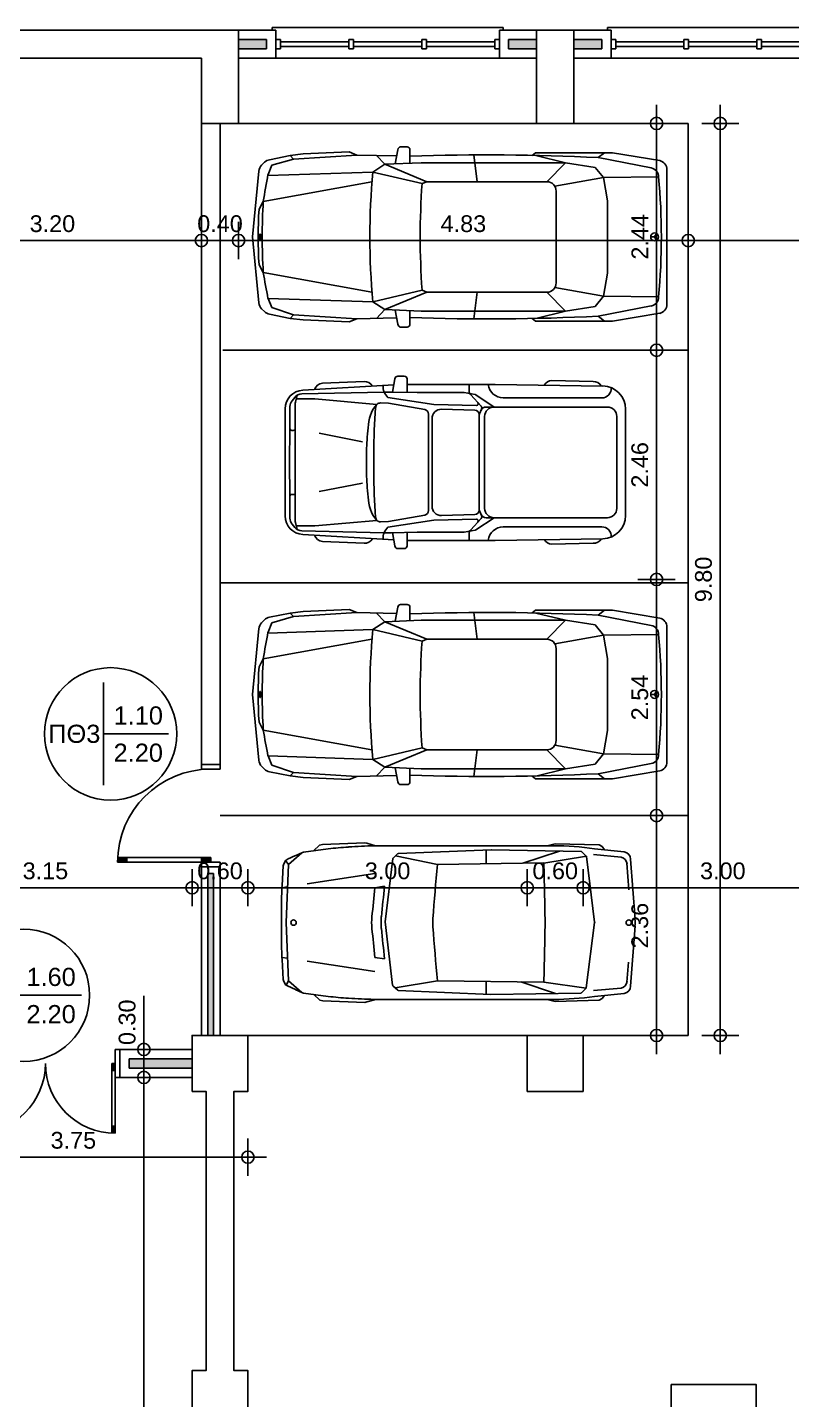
# Model space of a CAD drawing. Header units: metres. Extents: x -11 to 85, y -301 to 135.
# Drawn here: x 23.81 to 32.01, y -270.91 to -256.17 of the extents above; entities that cross this region are included whole.
import ezdxf
from ezdxf.enums import TextEntityAlignment as Align

# ---------------------------------------------------------------- set-up
doc = ezdxf.new("R2010")
doc.units = ezdxf.units.M
doc.header["$LTSCALE"] = 0.036
doc.header["$PDMODE"] = 2
for name, color, linetype in [('arxitek ypogeio', 252, 'Continuous'), ('DIMBLK', 252, 'Continuous'), ('electext', 20, 'Continuous'), ('Parathira', 252, 'Continuous')]:
    doc.layers.add(name, color=color, linetype=linetype)
doc.styles.add('COMU-N', font='arial.ttf')
doc.styles.get("Standard").update_dxf_attribs({"font": 'arial.ttf'})
doc.dimstyles.new('CADWDOT', dxfattribs={"dimscale": 0.1, "dimtxt": 1.8, "dimasz": 0.08, "dimexe": 2, "dimexo": 0, "dimgap": 0.09, "dimtad": 0, "dimrnd": 0.001, "dimzin": 0, "dimdsep": 46, "dimtxsty": 'Standard', "dimblk1": 'ARTDIM', "dimblk2": 'ARTDIM', "dimsah": 1, "dimcen": 0.09, "dimdle": 0.05, "dimse1": 1, "dimse2": 1, "dimadec": 0, "dimazin": 0, "dimtfac": 1, "dimtmove": 0, "dimatfit": 3, "dimldrblk": 'ARTDIM', "dimfxl": 2, "dimtvp": 0.9999, "dimtolj": 1, "dimtzin": 0, "dimarcsym": 0})

# ---------------------------------------------------------------- blocks, each defined once
blk = doc.blocks.new('ARTDIM')
at = {"layer": 'DIMBLK'}
for p, q in [((0, -24.9975), (0, 24.9975)), ((-24.9975, 0), (24.9975, 0))]:
    blk.add_line(p, q, dxfattribs=at)
blk.add_circle((0, 0), 8.25, dxfattribs=at)
blk = doc.blocks.new('*D1555')
at = {"layer": 'arxitek ypogeio', "color": 0, "lineweight": -2}
blk.add_line((22.482, -258.455), (25.666, -258.455), dxfattribs=at)
at = {"layer": 'Defpoints', "color": 0, "transparency": 16777216}
for p in [(22.474, -257.726), (25.674, -257.726), (25.674, -258.455)]:
    blk.add_point(p, dxfattribs=at)
at = {"layer": 'arxitek ypogeio', "color": 0, "lineweight": -2, "xscale": 0.008, "yscale": 0.008, "zscale": 0.008, "rotation": 180}
blk.add_blockref('ARTDIM', (22.474, -258.455), dxfattribs=at)
at = {"layer": 'arxitek ypogeio', "color": 0, "lineweight": -2, "xscale": 0.008, "yscale": 0.008, "zscale": 0.008}
blk.add_blockref('ARTDIM', (25.674, -258.455), dxfattribs=at)
at = {"layer": 'arxitek ypogeio', "color": 0, "insert": (24.074, -258.275), "char_height": 0.18, "attachment_point": 5}
blk.add_mtext('\\A1;3.20', dxfattribs=at)
blk = doc.blocks.new('*D1556')
at = {"layer": 'arxitek ypogeio', "color": 0, "lineweight": -2}
blk.add_line((25.682, -258.455), (26.066, -258.455), dxfattribs=at)
at = {"layer": 'Defpoints', "color": 0, "transparency": 16777216}
for p in [(25.674, -258.076), (26.074, -258.076), (26.074, -258.455)]:
    blk.add_point(p, dxfattribs=at)
at = {"layer": 'arxitek ypogeio', "color": 0, "lineweight": -2, "xscale": 0.008, "yscale": 0.008, "zscale": 0.008, "rotation": 180}
blk.add_blockref('ARTDIM', (25.674, -258.455), dxfattribs=at)
at = {"layer": 'arxitek ypogeio', "color": 0, "lineweight": -2, "xscale": 0.008, "yscale": 0.008, "zscale": 0.008}
blk.add_blockref('ARTDIM', (26.074, -258.455), dxfattribs=at)
at = {"layer": 'arxitek ypogeio', "color": 0, "insert": (25.874, -258.275), "char_height": 0.18, "attachment_point": 5}
blk.add_mtext('\\A1;0.40', dxfattribs=at)
blk = doc.blocks.new('*D1557')
at = {"layer": 'arxitek ypogeio', "color": 0, "lineweight": -2}
blk.add_line((26.082, -258.455), (30.895, -258.455), dxfattribs=at)
at = {"layer": 'Defpoints', "color": 0, "transparency": 16777216}
for p in [(26.074, -257.196), (30.903, -257.196), (30.903, -258.455)]:
    blk.add_point(p, dxfattribs=at)
at = {"layer": 'arxitek ypogeio', "color": 0, "lineweight": -2, "xscale": 0.008, "yscale": 0.008, "zscale": 0.008, "rotation": 180}
blk.add_blockref('ARTDIM', (26.074, -258.455), dxfattribs=at)
at = {"layer": 'arxitek ypogeio', "color": 0, "lineweight": -2, "xscale": 0.008, "yscale": 0.008, "zscale": 0.008}
blk.add_blockref('ARTDIM', (30.903, -258.455), dxfattribs=at)
at = {"layer": 'arxitek ypogeio', "color": 0, "insert": (28.488, -258.275), "char_height": 0.18, "attachment_point": 5}
blk.add_mtext('\\A1;4.83', dxfattribs=at)
blk = doc.blocks.new('*D1558')
at = {"layer": 'arxitek ypogeio', "color": 0, "lineweight": -2}
blk.add_line((30.911, -258.455), (42.366, -258.455), dxfattribs=at)
at = {"layer": 'Defpoints', "color": 0, "transparency": 16777216}
for p in [(30.903, -257.196), (42.374, -257.196), (42.374, -258.455)]:
    blk.add_point(p, dxfattribs=at)
at = {"layer": 'arxitek ypogeio', "color": 0, "lineweight": -2, "xscale": 0.008, "yscale": 0.008, "zscale": 0.008, "rotation": 180}
blk.add_blockref('ARTDIM', (30.903, -258.455), dxfattribs=at)
at = {"layer": 'arxitek ypogeio', "color": 0, "lineweight": -2, "xscale": 0.008, "yscale": 0.008, "zscale": 0.008}
blk.add_blockref('ARTDIM', (42.374, -258.455), dxfattribs=at)
at = {"layer": 'arxitek ypogeio', "color": 0, "insert": (36.638, -258.275), "char_height": 0.18, "attachment_point": 5}
blk.add_mtext('\\A1;11.47', dxfattribs=at)
blk = doc.blocks.new('*D1562')
at = {"layer": 'arxitek ypogeio', "color": 0, "lineweight": -2}
blk.add_line((31.247, -266.988), (31.247, -257.204), dxfattribs=at)
at = {"layer": 'Defpoints', "color": 0, "transparency": 16777216}
for p in [(30.442, -257.196), (31.247, -257.196), (30.442, -266.996)]:
    blk.add_point(p, dxfattribs=at)
at = {"layer": 'arxitek ypogeio', "color": 0, "lineweight": -2, "xscale": 0.008, "yscale": 0.008, "zscale": 0.008}
for p, rotation in [((31.247, -257.196), 90), ((31.247, -266.996), 270)]:
    blk.add_blockref('ARTDIM', p, dxfattribs=dict(at, rotation=rotation))
at = {"layer": 'arxitek ypogeio', "color": 0, "insert": (31.067, -262.096), "char_height": 0.18, "attachment_point": 5, "rotation": 90}
blk.add_mtext('\\A1;9.80', dxfattribs=at)
blk = doc.blocks.new('*D1564')
at = {"layer": 'arxitek ypogeio', "color": 0, "lineweight": -2}
blk.add_line((22.432, -265.408), (25.566, -265.408), dxfattribs=at)
at = {"layer": 'Defpoints', "color": 0, "transparency": 16777216}
for p in [(25.574, -265.408), (22.424, -266.277), (25.574, -266.277)]:
    blk.add_point(p, dxfattribs=at)
at = {"layer": 'arxitek ypogeio', "color": 0, "lineweight": -2, "xscale": 0.008, "yscale": 0.008, "zscale": 0.008, "rotation": 180}
blk.add_blockref('ARTDIM', (22.424, -265.408), dxfattribs=at)
at = {"layer": 'arxitek ypogeio', "color": 0, "lineweight": -2, "xscale": 0.008, "yscale": 0.008, "zscale": 0.008}
blk.add_blockref('ARTDIM', (25.574, -265.408), dxfattribs=at)
at = {"layer": 'arxitek ypogeio', "color": 0, "insert": (23.999, -265.228), "char_height": 0.18, "attachment_point": 5}
blk.add_mtext('\\A1;3.15', dxfattribs=at)
blk = doc.blocks.new('*D1565')
at = {"layer": 'arxitek ypogeio', "color": 0, "lineweight": -2}
blk.add_line((25.582, -265.408), (26.166, -265.408), dxfattribs=at)
at = {"layer": 'Defpoints', "color": 0, "transparency": 16777216}
for p in [(26.174, -265.408), (25.574, -266.277), (26.174, -266.277)]:
    blk.add_point(p, dxfattribs=at)
at = {"layer": 'arxitek ypogeio', "color": 0, "lineweight": -2, "xscale": 0.008, "yscale": 0.008, "zscale": 0.008, "rotation": 180}
blk.add_blockref('ARTDIM', (25.574, -265.408), dxfattribs=at)
at = {"layer": 'arxitek ypogeio', "color": 0, "lineweight": -2, "xscale": 0.008, "yscale": 0.008, "zscale": 0.008}
blk.add_blockref('ARTDIM', (26.174, -265.408), dxfattribs=at)
at = {"layer": 'arxitek ypogeio', "color": 0, "insert": (25.874, -265.228), "char_height": 0.18, "attachment_point": 5}
blk.add_mtext('\\A1;0.60', dxfattribs=at)
blk = doc.blocks.new('*D1566')
at = {"layer": 'arxitek ypogeio', "color": 0, "lineweight": -2}
blk.add_line((26.182, -265.408), (29.166, -265.408), dxfattribs=at)
at = {"layer": 'Defpoints', "color": 0, "transparency": 16777216}
for p in [(29.174, -265.408), (26.174, -266.127), (29.174, -266.127)]:
    blk.add_point(p, dxfattribs=at)
at = {"layer": 'arxitek ypogeio', "color": 0, "lineweight": -2, "xscale": 0.008, "yscale": 0.008, "zscale": 0.008, "rotation": 180}
blk.add_blockref('ARTDIM', (26.174, -265.408), dxfattribs=at)
at = {"layer": 'arxitek ypogeio', "color": 0, "lineweight": -2, "xscale": 0.008, "yscale": 0.008, "zscale": 0.008}
blk.add_blockref('ARTDIM', (29.174, -265.408), dxfattribs=at)
at = {"layer": 'arxitek ypogeio', "color": 0, "insert": (27.674, -265.228), "char_height": 0.18, "attachment_point": 5}
blk.add_mtext('\\A1;3.00', dxfattribs=at)
blk = doc.blocks.new('*D1567')
at = {"layer": 'arxitek ypogeio', "color": 0, "lineweight": -2}
blk.add_line((29.182, -265.408), (29.766, -265.408), dxfattribs=at)
at = {"layer": 'Defpoints', "color": 0, "transparency": 16777216}
for p in [(29.774, -265.408), (29.174, -266.127), (29.774, -266.127)]:
    blk.add_point(p, dxfattribs=at)
at = {"layer": 'arxitek ypogeio', "color": 0, "lineweight": -2, "xscale": 0.008, "yscale": 0.008, "zscale": 0.008, "rotation": 180}
blk.add_blockref('ARTDIM', (29.174, -265.408), dxfattribs=at)
at = {"layer": 'arxitek ypogeio', "color": 0, "lineweight": -2, "xscale": 0.008, "yscale": 0.008, "zscale": 0.008}
blk.add_blockref('ARTDIM', (29.774, -265.408), dxfattribs=at)
at = {"layer": 'arxitek ypogeio', "color": 0, "insert": (29.474, -265.228), "char_height": 0.18, "attachment_point": 5}
blk.add_mtext('\\A1;0.60', dxfattribs=at)
blk = doc.blocks.new('*D1568')
at = {"layer": 'arxitek ypogeio', "color": 0, "lineweight": -2}
blk.add_line((29.782, -265.408), (32.766, -265.408), dxfattribs=at)
at = {"layer": 'Defpoints', "color": 0, "transparency": 16777216}
for p in [(32.774, -265.408), (29.774, -266.127), (32.774, -266.127)]:
    blk.add_point(p, dxfattribs=at)
at = {"layer": 'arxitek ypogeio', "color": 0, "lineweight": -2, "xscale": 0.008, "yscale": 0.008, "zscale": 0.008, "rotation": 180}
blk.add_blockref('ARTDIM', (29.774, -265.408), dxfattribs=at)
at = {"layer": 'arxitek ypogeio', "color": 0, "lineweight": -2, "xscale": 0.008, "yscale": 0.008, "zscale": 0.008}
blk.add_blockref('ARTDIM', (32.774, -265.408), dxfattribs=at)
at = {"layer": 'arxitek ypogeio', "color": 0, "insert": (31.274, -265.228), "char_height": 0.18, "attachment_point": 5}
blk.add_mtext('\\A1;3.00', dxfattribs=at)
blk = doc.blocks.new('*D1575')
at = {"layer": 'arxitek ypogeio', "color": 0, "lineweight": -2}
blk.add_line((22.432, -268.303), (26.166, -268.303), dxfattribs=at)
at = {"layer": 'Defpoints', "color": 0, "transparency": 16777216}
for p in [(22.424, -267.446), (26.174, -267.446), (26.174, -268.303)]:
    blk.add_point(p, dxfattribs=at)
at = {"layer": 'arxitek ypogeio', "color": 0, "lineweight": -2, "xscale": 0.008, "yscale": 0.008, "zscale": 0.008, "rotation": 180}
blk.add_blockref('ARTDIM', (22.424, -268.303), dxfattribs=at)
at = {"layer": 'arxitek ypogeio', "color": 0, "lineweight": -2, "xscale": 0.008, "yscale": 0.008, "zscale": 0.008}
blk.add_blockref('ARTDIM', (26.174, -268.303), dxfattribs=at)
at = {"layer": 'arxitek ypogeio', "color": 0, "insert": (24.299, -268.123), "char_height": 0.18, "attachment_point": 5}
blk.add_mtext('\\A1;3.75', dxfattribs=at)
blk = doc.blocks.new('*D1602')
at = {"layer": 'arxitek ypogeio', "color": 0, "lineweight": -2}
for p, q in [((25.057, -267.146), (25.057, -266.571)), ((25.057, -267.438), (25.057, -267.154))]:
    blk.add_line(p, q, dxfattribs=at)
at = {"layer": 'Defpoints', "color": 0, "transparency": 16777216}
for p in [(24.024, -267.146), (25.057, -267.146), (24.024, -267.446)]:
    blk.add_point(p, dxfattribs=at)
at = {"layer": 'arxitek ypogeio', "color": 0, "lineweight": -2, "xscale": 0.008, "yscale": 0.008, "zscale": 0.008}
for p, rotation in [((25.057, -267.146), 90), ((25.057, -267.446), 270)]:
    blk.add_blockref('ARTDIM', p, dxfattribs=dict(at, rotation=rotation))
at = {"layer": 'arxitek ypogeio', "color": 0, "insert": (24.877, -266.854), "char_height": 0.18, "attachment_point": 5, "rotation": 90}
blk.add_mtext('\\A1;0.30', dxfattribs=at)
blk = doc.blocks.new('*D1603')
at = {"layer": 'arxitek ypogeio', "color": 0, "lineweight": -2}
blk.add_line((25.057, -267.454), (25.057, -281.383), dxfattribs=at)
at = {"layer": 'Defpoints', "color": 0, "transparency": 16777216}
for p in [(24.024, -267.446), (23.416, -281.391), (25.057, -281.391)]:
    blk.add_point(p, dxfattribs=at)
at = {"layer": 'arxitek ypogeio', "color": 0, "lineweight": -2, "xscale": 0.008, "yscale": 0.008, "zscale": 0.008}
for p, rotation in [((25.057, -267.446), 90), ((25.057, -281.391), 270)]:
    blk.add_blockref('ARTDIM', p, dxfattribs=dict(at, rotation=rotation))
at = {"layer": 'arxitek ypogeio', "color": 0, "insert": (24.874, -274.418), "char_height": 0.18, "attachment_point": 5, "rotation": 90}
blk.add_mtext('\\A1;13.95', dxfattribs=at)
blk = doc.blocks.new('*D1606')
at = {"layer": 'arxitek ypogeio', "color": 0, "lineweight": -2}
blk.add_line((30.563, -259.626), (30.563, -257.204), dxfattribs=at)
at = {"layer": 'Defpoints', "color": 0, "transparency": 16777216}
for p in [(29.758, -257.196), (30.563, -257.196), (29.758, -259.634)]:
    blk.add_point(p, dxfattribs=at)
at = {"layer": 'arxitek ypogeio', "color": 0, "lineweight": -2, "xscale": 0.008, "yscale": 0.008, "zscale": 0.008}
for p, rotation in [((30.563, -257.196), 90), ((30.563, -259.634), 270)]:
    blk.add_blockref('ARTDIM', p, dxfattribs=dict(at, rotation=rotation))
at = {"layer": 'arxitek ypogeio', "color": 0, "insert": (30.383, -258.415), "char_height": 0.18, "attachment_point": 5, "rotation": 90}
blk.add_mtext('\\A1;2.44', dxfattribs=at)
blk = doc.blocks.new('*D1607')
at = {"layer": 'arxitek ypogeio', "color": 0, "lineweight": -2}
blk.add_line((30.563, -259.642), (30.563, -262.088), dxfattribs=at)
at = {"layer": 'Defpoints', "color": 0, "transparency": 16777216}
for p in [(29.758, -259.634), (29.758, -262.096), (30.563, -262.096)]:
    blk.add_point(p, dxfattribs=at)
at = {"layer": 'arxitek ypogeio', "color": 0, "lineweight": -2, "xscale": 0.008, "yscale": 0.008, "zscale": 0.008}
for p, rotation in [((30.563, -259.634), 90), ((30.563, -262.096), 270)]:
    blk.add_blockref('ARTDIM', p, dxfattribs=dict(at, rotation=rotation))
at = {"layer": 'arxitek ypogeio', "color": 0, "insert": (30.383, -260.865), "char_height": 0.18, "attachment_point": 5, "rotation": 90}
blk.add_mtext('\\A1;2.46', dxfattribs=at)
blk = doc.blocks.new('*D1608')
at = {"layer": 'arxitek ypogeio', "color": 0, "lineweight": -2}
blk.add_line((30.563, -262.104), (30.563, -264.626), dxfattribs=at)
at = {"layer": 'Defpoints', "color": 0, "transparency": 16777216}
for p in [(29.758, -262.096), (29.758, -264.634), (30.563, -264.634)]:
    blk.add_point(p, dxfattribs=at)
at = {"layer": 'arxitek ypogeio', "color": 0, "lineweight": -2, "xscale": 0.008, "yscale": 0.008, "zscale": 0.008}
for p, rotation in [((30.563, -262.096), 90), ((30.563, -264.634), 270)]:
    blk.add_blockref('ARTDIM', p, dxfattribs=dict(at, rotation=rotation))
at = {"layer": 'arxitek ypogeio', "color": 0, "insert": (30.383, -263.365), "char_height": 0.18, "attachment_point": 5, "rotation": 90}
blk.add_mtext('\\A1;2.54', dxfattribs=at)
blk = doc.blocks.new('*D1609')
at = {"layer": 'arxitek ypogeio', "color": 0, "lineweight": -2}
blk.add_line((30.563, -264.642), (30.563, -266.988), dxfattribs=at)
at = {"layer": 'Defpoints', "color": 0, "transparency": 16777216}
for p in [(29.758, -264.634), (29.758, -266.996), (30.563, -266.996)]:
    blk.add_point(p, dxfattribs=at)
at = {"layer": 'arxitek ypogeio', "color": 0, "lineweight": -2, "xscale": 0.008, "yscale": 0.008, "zscale": 0.008}
for p, rotation in [((30.563, -264.634), 90), ((30.563, -266.996), 270)]:
    blk.add_blockref('ARTDIM', p, dxfattribs=dict(at, rotation=rotation))
at = {"layer": 'arxitek ypogeio', "color": 0, "insert": (30.383, -265.815), "char_height": 0.18, "attachment_point": 5, "rotation": 90}
blk.add_mtext('\\A1;2.36', dxfattribs=at)
blk = doc.blocks.new('A$C52D13D70')
at = {"layer": 'Parathira'}
for p, q in [((-0.33, 0.04), (-0.33, -2.44)), ((-0.3, 0.04), (-0.33, 0.04)), ((-0.1, 0), (-0.2, 0)), ((-0.2, 0), (-0.2, -0.05)), ((-0.1, -0.05), (-0.1, 0)), ((0, 0), (0, -2.4)), ((-0.2, -0.05), (-0.1, -0.05)), ((-0.175, -0.05), (-0.175, -0.783)), ((-0.125, -0.05), (-0.125, -0.783)), ((-0.1, -0.783), (-0.2, -0.783)), ((-0.2, -0.783), (-0.2, -0.833)), ((-0.2, -0.833), (-0.1, -0.833)), ((-0.175, -0.833), (-0.175, -1.567)), ((-0.125, -0.833), (-0.125, -1.567)), ((-0.1, -0.833), (-0.1, -0.783)), ((-0.1, -1.567), (-0.2, -1.567)), ((-0.2, -1.567), (-0.2, -1.617)), ((-0.2, -1.617), (-0.1, -1.617)), ((-0.175, -1.617), (-0.175, -2.35)), ((-0.125, -1.617), (-0.125, -2.35)), ((-0.1, -1.617), (-0.1, -1.567)), ((-0.1, -2.35), (-0.2, -2.35)), ((-0.2, -2.35), (-0.2, -2.4)), ((-0.1, -2.4), (-0.1, -2.35)), ((-0.33, -2.44), (-0.3, -2.44)), ((-0.2, -2.4), (-0.1, -2.4))]:
    blk.add_line(p, q, dxfattribs=at)
blk = doc.blocks.new('A$C31B96D1E')
at = {"layer": 'Parathira'}
for p, q in [((0.05, 0.6), (0.05, -0.15)), ((0.057, 0.525), (0.057, 0.6)), ((0.065, 0.525), (0.065, 0.6)), ((0.072, 0.525), (0.072, 0.6)), ((0.08, 0.525), (0.08, 0.599)), ((0.087, -0.15), (0.087, 0.599)), ((1.512, -0.15), (1.512, 0.599)), ((1.52, 0.525), (1.52, 0.599)), ((1.527, 0.525), (1.527, 0.6)), ((1.535, 0.525), (1.535, 0.6)), ((1.542, 0.525), (1.542, 0.6)), ((1.55, 0.6), (1.55, -0.15)), ((0.087, 0.525), (0.05, 0.525)), ((1.512, 0.525), (1.55, 0.525)), ((0, 0), (0.05, 0)), ((0.05, 0), (0.05, -0.3)), ((1.6, 0), (1.55, 0)), ((1.55, 0), (1.55, -0.3)), ((0.087, -0.075), (0.05, -0.075)), ((0.057, -0.15), (0.057, -0.075)), ((0.065, -0.15), (0.065, -0.075)), ((0.072, -0.15), (0.072, -0.075)), ((0.08, -0.15), (0.08, -0.075)), ((1.512, -0.075), (1.55, -0.075)), ((1.52, -0.15), (1.52, -0.075)), ((1.527, -0.15), (1.527, -0.075)), ((1.535, -0.15), (1.535, -0.075)), ((1.542, -0.15), (1.542, -0.075)), ((0.05, -0.15), (0.087, -0.15)), ((1.55, -0.15), (1.512, -0.15)), ((0.05, -0.3), (0, -0.3)), ((1.55, -0.3), (1.6, -0.3))]:
    blk.add_line(p, q, dxfattribs=at)
for centre, start, end in [((0.05, -0.15), 0, 90), ((1.55, -0.15), 90, 180)]:
    blk.add_arc(centre, 0.75, start, end, dxfattribs=at)
blk = doc.blocks.new('A$C23907CD8')
at = {"layer": 'Parathira'}
for p, q in [((0.05, 0.9), (0.05, -0.1)), ((0.06, 0.8), (0.06, 0.9)), ((0.07, 0.8), (0.07, 0.9)), ((0.08, 0.8), (0.08, 0.9)), ((0.09, 0.8), (0.09, 0.899)), ((0.1, -0.1), (0.1, 0.899)), ((0.1, 0.8), (0.05, 0.8)), ((0.05, 0), (0, 0)), ((0.05, -0.2), (0.05, 0)), ((0.1, 0), (0.05, 0)), ((0.06, -0.1), (0.06, 0)), ((0.07, -0.1), (0.07, 0)), ((0.08, -0.1), (0.08, 0)), ((0.09, -0.1), (0.09, 0)), ((1.05, -0.2), (1.05, 0)), ((1.05, 0), (1.1, 0)), ((0.05, -0.1), (0.1, -0.1)), ((0, -0.2), (0.05, -0.2)), ((1.1, -0.2), (1.05, -0.2))]:
    blk.add_line(p, q, dxfattribs=at)
blk.add_arc((0.05, -0.1), 1, 0, 90, dxfattribs=at)

msp = doc.modelspace()

# ---------------------------------------------------------------- hatches: boundary and pattern name
at = {"layer": 'arxitek ypogeio'}
for points in [[(26.374, -256.296), (26.074, -256.296), (26.074, -256.396), (26.374, -256.396)], [(29.274, -256.296), (28.974, -256.296), (28.974, -256.396), (29.274, -256.396)], [(29.974, -256.296), (29.674, -256.296), (29.674, -256.396), (29.974, -256.396)], [(25.804, -265.254), (25.744, -265.254), (25.744, -266.996), (25.804, -266.996)], [(25.574, -267.246), (24.899, -267.246), (24.899, -267.346), (25.574, -267.346)]]:
    msp.add_hatch(color=256, dxfattribs=at).paths.add_polyline_path(points)

# ---------------------------------------------------------------- linework, layer by layer
for p, q in [((26.074, -256.196), (26.474, -256.196)), ((26.474, -256.196), (26.474, -256.496)), ((28.874, -256.196), (28.874, -256.496)), ((28.874, -256.196), (29.274, -256.196)), ((29.674, -256.196), (30.074, -256.196)), ((30.074, -256.196), (30.074, -256.496)), ((26.074, -256.296), (26.374, -256.296)), ((26.374, -256.296), (26.374, -256.396)), ((28.974, -256.296), (29.274, -256.296)), ((28.974, -256.296), (28.974, -256.396)), ((29.674, -256.296), (29.974, -256.296)), ((29.974, -256.296), (29.974, -256.396)), ((26.074, -256.396), (26.374, -256.396)), ((26.074, -256.496), (26.474, -256.496)), ((28.874, -256.496), (29.274, -256.496)), ((28.974, -256.396), (29.274, -256.396)), ((29.674, -256.396), (29.974, -256.396)), ((29.674, -256.496), (30.074, -256.496)), ((25.674, -257.196), (25.674, -264.084)), ((25.874, -257.196), (25.874, -264.084)), ((26.074, -257.196), (29.274, -257.196)), ((29.674, -257.196), (30.903, -257.196)), ((30.903, -257.196), (30.903, -266.996)), ((26.767, -257.524), (26.628, -257.542)), ((27.344, -257.536), (26.664, -257.579)), ((26.767, -257.524), (27.26, -257.502)), ((27.26, -257.502), (27.344, -257.536)), ((27.344, -257.536), (27.771, -257.546)), ((27.784, -257.479), (27.755, -257.63)), ((27.884, -257.449), (27.814, -257.449)), ((27.914, -257.624), (27.914, -257.479)), ((28.634, -257.823), (28.601, -257.535)), ((29.227, -257.54), (29.264, -257.512)), ((29.264, -257.512), (30.088, -257.512)), ((29.584, -257.619), (29.267, -257.541)), ((29.934, -257.564), (30.004, -257.512)), ((30.004, -257.512), (30.088, -257.512)), ((30.088, -257.512), (30.596, -257.595)), ((26.352, -257.614), (26.321, -257.645)), ((26.432, -257.646), (26.39, -257.746)), ((26.628, -257.542), (26.406, -257.587)), ((26.664, -257.579), (26.432, -257.646)), ((26.664, -257.579), (26.628, -257.542)), ((27.514, -257.719), (27.644, -257.636)), ((27.644, -257.636), (27.554, -257.542)), ((28.034, -257.619), (27.644, -257.636)), ((28.094, -257.823), (27.644, -257.636)), ((29.584, -257.619), (28.034, -257.619)), ((29.384, -257.823), (29.584, -257.619)), ((29.904, -257.669), (29.584, -257.619)), ((29.994, -257.779), (29.904, -257.669)), ((29.934, -257.564), (30.506, -257.674)), ((26.292, -257.709), (26.224, -258.416)), ((26.339, -258.034), (27.506, -257.823)), ((26.387, -257.757), (27.514, -257.719)), ((27.514, -257.719), (28.044, -257.843)), ((28.044, -257.843), (28.094, -257.823)), ((28.094, -257.823), (29.384, -257.823)), ((29.47, -257.871), (29.994, -257.779)), ((29.994, -257.779), (30.584, -257.772)), ((29.994, -257.779), (30.034, -258.029)), ((30.674, -257.693), (30.674, -259.14)), ((29.484, -257.923), (29.484, -258.91)), ((26.339, -258.034), (26.293, -258.118)), ((30.034, -258.029), (30.034, -258.804)), ((26.292, -259.123), (26.224, -258.416)), ((26.292, -259.123), (26.224, -258.416)), ((30.542, -258.416), (30.501, -258.416)), ((30.542, -258.416), (30.561, -258.381)), ((30.542, -258.416), (30.562, -258.452)), ((26.339, -258.798), (26.293, -258.715)), ((26.339, -258.798), (27.506, -259.01)), ((29.994, -259.054), (30.034, -258.804)), ((27.514, -259.114), (28.044, -258.99)), ((28.094, -259.01), (27.644, -259.197)), ((28.044, -258.99), (28.094, -259.01)), ((28.094, -259.01), (29.384, -259.01)), ((28.634, -259.01), (28.601, -259.297)), ((29.384, -259.01), (29.584, -259.214)), ((29.47, -258.961), (29.994, -259.054)), ((26.432, -259.176), (26.39, -259.076)), ((26.39, -259.076), (27.514, -259.114)), ((27.514, -259.114), (27.644, -259.197)), ((29.994, -259.054), (29.904, -259.164)), ((29.934, -259.269), (30.506, -259.158)), ((29.994, -259.054), (30.584, -259.061)), ((26.352, -259.218), (26.321, -259.187)), ((26.628, -259.291), (26.406, -259.246)), ((26.664, -259.253), (26.432, -259.176)), ((26.664, -259.253), (26.628, -259.291)), ((26.767, -259.308), (26.628, -259.291)), ((27.344, -259.297), (26.664, -259.253)), ((26.767, -259.308), (27.26, -259.33)), ((27.26, -259.33), (27.344, -259.297)), ((27.344, -259.297), (27.771, -259.287)), ((27.644, -259.197), (27.554, -259.291)), ((28.034, -259.214), (27.644, -259.197)), ((27.784, -259.354), (27.755, -259.203)), ((27.914, -259.209), (27.914, -259.354)), ((29.584, -259.214), (28.034, -259.214)), ((29.227, -259.293), (29.264, -259.321)), ((29.584, -259.214), (29.267, -259.292)), ((29.904, -259.164), (29.584, -259.214)), ((29.934, -259.269), (30.004, -259.321)), ((30.088, -259.321), (30.596, -259.237)), ((27.884, -259.384), (27.814, -259.384)), ((29.264, -259.321), (30.088, -259.321)), ((30.903, -259.634), (25.903, -259.634)), ((27.74, -260.004), (26.762, -260.063)), ((27.422, -259.97), (26.975, -259.987)), ((27.753, -259.942), (27.725, -260.083)), ((27.853, -259.912), (27.783, -259.912)), ((27.883, -260.086), (27.883, -259.942)), ((27.909, -260.001), (27.883, -260.001)), ((27.958, -260), (27.909, -260.001)), ((28.006, -260), (27.958, -260)), ((28.053, -260), (28.006, -260)), ((28.1, -260), (28.053, -260)), ((28.148, -260), (28.1, -260)), ((28.197, -260), (28.148, -260)), ((28.248, -260.001), (28.197, -260)), ((28.517, -260.001), (28.248, -260.001)), ((28.584, -260.001), (28.517, -260.001)), ((28.551, -260.001), (28.55, -260.073)), ((28.635, -260.001), (28.584, -260.001)), ((28.698, -260.001), (28.635, -260.001)), ((28.764, -260), (28.698, -260.001)), ((28.83, -260), (28.764, -260)), ((29.987, -260.018), (28.83, -260)), ((29.881, -259.97), (29.434, -259.959)), ((26.648, -260.176), (26.678, -260.14)), ((26.703, -260.117), (26.684, -260.191)), ((26.693, -260.157), (26.893, -260.157)), ((26.753, -260.103), (27.635, -260.083)), ((26.893, -260.157), (27.56, -260.215)), ((27.635, -260.083), (27.715, -260.083)), ((28.172, -260.216), (27.677, -260.141)), ((27.715, -260.083), (27.992, -260.088)), ((27.992, -260.088), (28.497, -260.088)), ((28.497, -260.088), (28.616, -260.109)), ((28.569, -260.113), (28.679, -260.234)), ((28.623, -260.112), (28.818, -260.244)), ((29.975, -260.146), (28.916, -260.146)), ((26.574, -260.262), (26.574, -260.838)), ((26.625, -260.475), (26.625, -260.239)), ((26.681, -260.216), (26.681, -260.475)), ((27.489, -260.333), (27.48, -260.365)), ((27.501, -260.301), (27.489, -260.333)), ((27.516, -260.271), (27.501, -260.301)), ((27.536, -260.242), (27.516, -260.271)), ((27.56, -260.215), (27.536, -260.242)), ((27.683, -260.204), (27.598, -260.2)), ((28.074, -260.272), (27.683, -260.204)), ((28.114, -260.838), (28.114, -260.321)), ((28.628, -260.228), (28.172, -260.216)), ((28.609, -260.277), (28.253, -260.268)), ((28.658, -260.838), (28.658, -260.327)), ((28.684, -260.266), (28.662, -260.317)), ((28.733, -260.244), (30.035, -260.244)), ((30.229, -260.838), (30.229, -260.267)), ((26.619, -260.838), (26.625, -260.475)), ((26.681, -260.475), (26.681, -260.838)), ((27.464, -260.466), (27.461, -260.5)), ((27.468, -260.432), (27.464, -260.466)), ((27.473, -260.398), (27.468, -260.432)), ((27.48, -260.365), (27.473, -260.398)), ((28.151, -260.368), (28.151, -260.838)), ((28.716, -260.344), (28.716, -260.838)), ((30.135, -260.344), (30.135, -260.838)), ((26.661, -260.495), (26.645, -260.495)), ((26.939, -260.525), (27.403, -260.616)), ((27.451, -260.629), (27.45, -260.658)), ((27.453, -260.598), (27.451, -260.629)), ((27.455, -260.566), (27.453, -260.598)), ((27.458, -260.533), (27.455, -260.566)), ((27.461, -260.5), (27.458, -260.533)), ((27.447, -260.752), (27.446, -260.769)), ((27.446, -260.769), (27.446, -260.785)), ((27.448, -260.71), (27.447, -260.732)), ((27.447, -260.732), (27.447, -260.752)), ((27.449, -260.685), (27.448, -260.71)), ((27.45, -260.658), (27.449, -260.685)), ((27.526, -260.739), (27.526, -260.838)), ((26.574, -260.838), (26.574, -261.414)), ((26.625, -261.202), (26.619, -260.838)), ((26.681, -260.838), (26.681, -261.202)), ((27.446, -260.785), (27.446, -260.826)), ((27.446, -260.826), (27.446, -260.851)), ((27.446, -260.851), (27.446, -260.877)), ((27.446, -260.877), (27.446, -260.891)), ((27.446, -260.891), (27.446, -260.907)), ((27.446, -260.907), (27.447, -260.925)), ((27.447, -260.925), (27.447, -260.944)), ((27.526, -260.838), (27.526, -260.937)), ((28.114, -261.355), (28.114, -260.838)), ((28.151, -260.838), (28.151, -261.309)), ((28.658, -261.35), (28.658, -260.838)), ((28.716, -260.838), (28.716, -261.333)), ((30.135, -260.838), (30.135, -261.333)), ((30.229, -261.409), (30.229, -260.838)), ((26.939, -261.151), (27.403, -261.061)), ((27.447, -260.944), (27.448, -260.967)), ((27.448, -260.967), (27.449, -260.991)), ((27.449, -260.991), (27.45, -261.018)), ((27.45, -261.018), (27.451, -261.047)), ((27.451, -261.047), (27.453, -261.078)), ((27.453, -261.078), (27.455, -261.11)), ((26.625, -261.438), (26.625, -261.202)), ((26.661, -261.182), (26.645, -261.182)), ((26.681, -261.202), (26.681, -261.46)), ((27.455, -261.11), (27.458, -261.143)), ((27.458, -261.143), (27.461, -261.177)), ((27.461, -261.177), (27.464, -261.211)), ((27.464, -261.211), (27.468, -261.245)), ((27.468, -261.245), (27.473, -261.278)), ((27.473, -261.278), (27.48, -261.311)), ((27.48, -261.311), (27.489, -261.344)), ((27.489, -261.344), (27.501, -261.375)), ((28.684, -261.41), (28.662, -261.359)), ((26.678, -261.537), (26.648, -261.501)), ((26.684, -261.486), (26.703, -261.559)), ((26.693, -261.52), (26.893, -261.52)), ((26.893, -261.52), (27.56, -261.462)), ((27.501, -261.375), (27.516, -261.405)), ((27.516, -261.405), (27.536, -261.434)), ((27.536, -261.434), (27.56, -261.462)), ((27.598, -261.477), (27.683, -261.473)), ((28.172, -261.46), (27.677, -261.535)), ((27.683, -261.473), (28.074, -261.405)), ((28.628, -261.448), (28.172, -261.46)), ((28.253, -261.409), (28.609, -261.4)), ((28.569, -261.564), (28.679, -261.442)), ((28.818, -261.433), (28.623, -261.564)), ((30.035, -261.433), (28.733, -261.433)), ((27.635, -261.594), (26.753, -261.574)), ((26.762, -261.614), (27.74, -261.672)), ((27.715, -261.594), (27.635, -261.594)), ((27.992, -261.588), (27.715, -261.594)), ((27.753, -261.735), (27.725, -261.593)), ((27.883, -261.59), (27.883, -261.735)), ((28.497, -261.588), (27.992, -261.588)), ((28.616, -261.567), (28.497, -261.588)), ((28.551, -261.676), (28.55, -261.604)), ((28.83, -261.677), (29.987, -261.659)), ((29.975, -261.531), (28.916, -261.531)), ((27.422, -261.706), (26.975, -261.69)), ((27.853, -261.765), (27.783, -261.765)), ((27.883, -261.676), (27.909, -261.676)), ((27.909, -261.676), (27.958, -261.677)), ((27.958, -261.677), (28.006, -261.677)), ((28.006, -261.677), (28.053, -261.677)), ((28.053, -261.677), (28.1, -261.677)), ((28.1, -261.677), (28.148, -261.676)), ((28.148, -261.676), (28.197, -261.676)), ((28.197, -261.676), (28.248, -261.676)), ((28.248, -261.676), (28.517, -261.676)), ((28.517, -261.676), (28.584, -261.676)), ((28.584, -261.676), (28.635, -261.676)), ((28.635, -261.676), (28.698, -261.676)), ((28.698, -261.676), (28.764, -261.676)), ((28.764, -261.676), (28.83, -261.677)), ((29.881, -261.706), (29.434, -261.718)), ((30.903, -262.134), (25.874, -262.134)), ((27.784, -262.395), (27.755, -262.546)), ((27.884, -262.365), (27.814, -262.365)), ((27.914, -262.54), (27.914, -262.395)), ((26.352, -262.531), (26.321, -262.561)), ((26.628, -262.458), (26.406, -262.503)), ((26.664, -262.495), (26.432, -262.562)), ((26.767, -262.44), (26.628, -262.458)), ((26.664, -262.495), (26.628, -262.458)), ((27.344, -262.452), (26.664, -262.495)), ((26.767, -262.44), (27.26, -262.418)), ((27.26, -262.418), (27.344, -262.452)), ((27.344, -262.452), (27.771, -262.462)), ((27.514, -262.635), (27.644, -262.552)), ((27.644, -262.552), (27.554, -262.458)), ((28.034, -262.535), (27.644, -262.552)), ((28.094, -262.739), (27.644, -262.552)), ((29.584, -262.535), (28.034, -262.535)), ((28.634, -262.739), (28.601, -262.451)), ((29.227, -262.456), (29.264, -262.428)), ((29.264, -262.428), (30.088, -262.428)), ((29.584, -262.535), (29.267, -262.457)), ((29.384, -262.739), (29.584, -262.535)), ((29.904, -262.585), (29.584, -262.535)), ((29.934, -262.48), (30.004, -262.428)), ((29.934, -262.48), (30.506, -262.59)), ((30.004, -262.428), (30.088, -262.428)), ((30.088, -262.428), (30.596, -262.512)), ((26.292, -262.625), (26.224, -263.332)), ((26.387, -262.673), (27.514, -262.635)), ((26.432, -262.562), (26.39, -262.663)), ((27.514, -262.635), (28.044, -262.759)), ((29.47, -262.787), (29.994, -262.695)), ((29.994, -262.695), (29.904, -262.585)), ((29.994, -262.695), (30.584, -262.688)), ((29.994, -262.695), (30.034, -262.945)), ((30.674, -262.609), (30.674, -264.056)), ((26.339, -262.95), (27.506, -262.739)), ((28.044, -262.759), (28.094, -262.739)), ((28.094, -262.739), (29.384, -262.739)), ((29.484, -262.839), (29.484, -263.826)), ((26.339, -262.95), (26.293, -263.034)), ((30.034, -262.945), (30.034, -263.72)), ((24.621, -263.205), (24.621, -264.305)), ((26.292, -264.039), (26.224, -263.332)), ((26.292, -264.039), (26.224, -263.332)), ((30.542, -263.332), (30.501, -263.332)), ((30.542, -263.332), (30.561, -263.297)), ((30.542, -263.332), (30.562, -263.368)), ((26.339, -263.714), (26.293, -263.631)), ((26.339, -263.714), (27.506, -263.926)), ((29.994, -263.97), (30.034, -263.72)), ((24.621, -263.755), (25.321, -263.755)), ((29.47, -263.877), (29.994, -263.97)), ((26.432, -264.093), (26.39, -263.992)), ((26.39, -263.992), (27.514, -264.03)), ((27.514, -264.03), (28.044, -263.906)), ((28.094, -263.926), (27.644, -264.113)), ((28.044, -263.906), (28.094, -263.926)), ((28.094, -263.926), (29.384, -263.926)), ((28.634, -263.926), (28.601, -264.214)), ((29.384, -263.926), (29.584, -264.13)), ((29.994, -263.97), (29.904, -264.08)), ((29.994, -263.97), (30.584, -263.977)), ((25.874, -264.084), (25.674, -264.084)), ((26.352, -264.134), (26.321, -264.103)), ((26.628, -264.207), (26.406, -264.162)), ((26.664, -264.169), (26.432, -264.093)), ((26.664, -264.169), (26.628, -264.207)), ((27.344, -264.213), (26.664, -264.169)), ((27.514, -264.03), (27.644, -264.113)), ((27.644, -264.113), (27.554, -264.207)), ((28.034, -264.13), (27.644, -264.113)), ((27.784, -264.27), (27.755, -264.119)), ((27.914, -264.125), (27.914, -264.27)), ((29.584, -264.13), (28.034, -264.13)), ((29.584, -264.13), (29.267, -264.208)), ((29.904, -264.08), (29.584, -264.13)), ((29.934, -264.185), (30.506, -264.075)), ((30.088, -264.237), (30.596, -264.153)), ((26.767, -264.225), (26.628, -264.207)), ((26.767, -264.225), (27.26, -264.246)), ((27.26, -264.246), (27.344, -264.213)), ((27.344, -264.213), (27.771, -264.203)), ((27.884, -264.3), (27.814, -264.3)), ((29.227, -264.209), (29.264, -264.237)), ((29.264, -264.237), (30.088, -264.237)), ((29.934, -264.185), (30.004, -264.237)), ((30.903, -264.634), (25.874, -264.634)), ((26.609, -265.158), (26.752, -265.033)), ((26.772, -265.025), (27.036, -264.99)), ((26.878, -265.011), (26.943, -264.951)), ((26.943, -264.951), (26.975, -264.944)), ((26.975, -264.944), (27.429, -264.927)), ((27.429, -264.927), (27.45, -264.93)), ((27.45, -264.93), (27.545, -264.958)), ((27.531, -264.958), (29.458, -264.958)), ((27.735, -265.089), (27.785, -265.042)), ((27.791, -265.04), (28.787, -265)), ((28.734, -265.15), (28.734, -265.002)), ((28.788, -265), (29.752, -265.019)), ((29.52, -265.015), (29.125, -265.146)), ((29.387, -264.958), (29.475, -264.935)), ((29.475, -264.935), (29.945, -264.949)), ((29.759, -265.022), (29.806, -265.068)), ((29.886, -265.052), (30.181, -265.081)), ((29.896, -264.99), (30.216, -265.023)), ((29.945, -264.949), (29.977, -264.966)), ((29.977, -264.966), (30.003, -265.001)), ((25.874, -265.184), (25.674, -265.184)), ((25.674, -265.184), (25.674, -266.996)), ((25.874, -265.184), (25.874, -266.996)), ((26.54, -265.386), (26.552, -265.172)), ((26.552, -265.172), (26.557, -265.161)), ((26.557, -265.161), (26.579, -265.115)), ((26.579, -265.115), (26.609, -265.158)), ((26.609, -265.158), (26.584, -265.783)), ((27.649, -265.774), (27.731, -265.095)), ((28.21, -265.158), (27.76, -265.066)), ((28.211, -265.158), (29.352, -265.142)), ((29.809, -265.071), (29.35, -265.143)), ((29.809, -265.074), (29.897, -265.778)), ((30.265, -265.43), (30.244, -265.144)), ((30.284, -265.102), (30.331, -265.747)), ((25.744, -265.254), (25.744, -266.996)), ((25.804, -265.254), (25.744, -265.254)), ((25.804, -265.254), (25.804, -266.996)), ((26.811, -265.368), (27.538, -265.256)), ((26.539, -265.409), (26.6, -265.4)), ((27.537, -265.408), (27.64, -265.393)), ((26.584, -265.783), (26.609, -266.408)), ((27.728, -266.455), (27.649, -265.776)), ((29.897, -265.781), (29.806, -266.485)), ((30.331, -265.819), (30.284, -266.465)), ((26.539, -266.157), (26.6, -266.166)), ((26.552, -266.395), (26.54, -266.18)), ((26.811, -266.199), (27.538, -266.31)), ((27.537, -266.158), (27.64, -266.174)), ((30.26, -266.208), (30.244, -266.422)), ((26.557, -266.405), (26.552, -266.395)), ((26.579, -266.452), (26.557, -266.405)), ((26.609, -266.408), (26.584, -266.456)), ((26.752, -266.534), (26.609, -266.408)), ((27.782, -266.508), (27.731, -266.461)), ((28.21, -266.408), (27.756, -266.485)), ((28.784, -266.555), (27.788, -266.511)), ((28.211, -266.408), (29.352, -266.424)), ((28.734, -266.416), (28.734, -266.553)), ((29.477, -266.544), (29.103, -266.42)), ((29.806, -266.489), (29.35, -266.423)), ((29.803, -266.491), (29.755, -266.537)), ((29.886, -266.514), (30.181, -266.486)), ((23.685, -266.564), (24.385, -266.564)), ((27.036, -266.576), (26.772, -266.541)), ((26.88, -266.555), (26.945, -266.616)), ((26.945, -266.616), (26.977, -266.623)), ((26.977, -266.623), (27.431, -266.64)), ((27.431, -266.64), (27.452, -266.636)), ((27.452, -266.636), (27.546, -266.609)), ((29.458, -266.608), (27.531, -266.608)), ((29.749, -266.54), (28.784, -266.555)), ((29.387, -266.608), (29.475, -266.631)), ((29.475, -266.631), (29.945, -266.617)), ((30.216, -266.544), (29.896, -266.576)), ((29.945, -266.617), (29.977, -266.6)), ((29.977, -266.6), (30.003, -266.565)), ((26.174, -266.996), (29.174, -266.996)), ((29.774, -266.996), (30.903, -266.996)), ((24.799, -267.146), (24.799, -267.446)), ((24.799, -267.146), (25.574, -267.146)), ((24.899, -267.246), (25.574, -267.246)), ((24.899, -267.246), (24.899, -267.346)), ((24.899, -267.346), (25.574, -267.346)), ((24.799, -267.446), (25.574, -267.446))]:
    msp.add_line(p, q, dxfattribs=at)
for points in [[(14.774, -262.946), (14.774, -256.196), (26.074, -256.196), (26.074, -257.196), (25.674, -257.196), (25.674, -256.496), (22.474, -256.496), (22.474, -257.196), (22.074, -257.196), (22.074, -256.496), (18.974, -256.496), (18.974, -256.796), (18.674, -256.796), (18.674, -256.496), (15.074, -256.496), (15.074, -262.946)], [(29.274, -256.196), (29.674, -256.196), (29.674, -257.196), (29.274, -257.196)], [(25.574, -267.596), (25.574, -266.996), (26.174, -266.996), (26.174, -267.596), (26.024, -267.596), (26.024, -270.596), (26.174, -270.596), (26.174, -271.196), (26.024, -271.196), (26.024, -274.196), (25.724, -274.196), (25.724, -271.196), (25.574, -271.196), (25.574, -270.596), (25.724, -270.596), (25.724, -267.596)], [(29.174, -267.596), (29.774, -267.596), (29.774, -266.996), (29.174, -266.996)]]:
    msp.add_lwpolyline(points, close=True, dxfattribs=at)
for centre, radius in [((30.542, -258.416), 0.0428), ((24.699, -263.755), 0.711), ((30.542, -263.332), 0.0428), ((26.664, -265.783), 0.0291), ((30.264, -265.783), 0.0291), ((23.763, -266.564), 0.711)]:
    msp.add_circle(centre, radius, dxfattribs=at)
for centre, radius, start, end in [((27.814, -257.479), 0.03, 90, 180), ((27.884, -257.479), 0.03, 0, 90), ((28.744, -281.814), 24.279, 87.1887, 91.9572), ((26.392, -257.716), 0.1, 135, 176.1574), ((26.423, -257.685), 0.1, 99.6466, 135), ((30.484, -257.772), 0.1, 0, 77.6097), ((30.574, -257.693), 0.1, 0, 77.3985), ((36.983, -259.742), 10.78, 169.3344, 170.8877), ((35.607, -258.416), 8.123, 175.0743, 184.9257), ((29.384, -257.923), 0.1, 0, 90), ((23.677, -258.416), 6.937, 354.6694, 5.3306), ((36.167, -258.416), 8.143, 175.9595, 184.0405), ((31.197, -258.416), 4.913, 176.5133, 183.4867), ((32.398, -258.416), 6.071, 176.3922, 183.6078), ((26.416, -258.416), 0.121, 173.6389, 180), ((26.416, -258.416), 0.121, 180, 186.3611), ((26.361, -258.41), 0.0645, 164.9365, 173.6389), ((26.326, -258.401), 0.0285, 146.9861, 164.9365), ((26.305, -258.387), 0.00305, 90, 146.9861), ((26.305, -258.387), 0.00305, 33.0139, 90), ((26.283, -258.401), 0.0285, 15.0635, 33.0139), ((26.248, -258.41), 0.0645, 6.3611, 15.0635), ((26.193, -258.416), 0.121, 0, 6.3611), ((26.193, -258.416), 0.121, 353.6389, 0), ((26.361, -258.423), 0.0645, 186.3611, 195.0635), ((26.326, -258.432), 0.0285, 195.0635, 213.0139), ((26.305, -258.446), 0.00305, 213.0139, 270), ((26.305, -258.446), 0.00305, 270, 326.9861), ((26.283, -258.432), 0.0285, 326.9861, 344.9365), ((26.248, -258.423), 0.0645, 344.9365, 353.6389), ((36.23, -257.152), 10.027, 189.4519, 191.0625), ((29.384, -258.91), 0.1, 270, 0), ((26.392, -259.117), 0.1, 183.8426, 225), ((30.484, -259.061), 0.1, 282.3903, 0), ((30.574, -259.14), 0.1, 282.6015, 0), ((26.423, -259.148), 0.1, 225, 260.3534), ((28.744, -235.018), 24.279, 268.0428, 272.8113), ((27.814, -259.354), 0.03, 180, 270), ((27.884, -259.354), 0.03, 270, 0), ((26.99, -260.095), 0.109, 98.0315, 158.5851), ((27.427, -260.07), 0.1, 31.3111, 93.2088), ((27.787, -260.022), 0.162, 176.0458, 227.3353), ((27.783, -259.942), 0.03, 90, 180), ((27.853, -259.942), 0.03, 0, 90), ((28.919, -259.979), 0.167, 187.8975, 268.8436), ((29.449, -260.066), 0.109, 98.0315, 147.5445), ((29.886, -260.07), 0.1, 31.3111, 93.2088), ((29.975, -260.046), 0.1, 270, 5.496), ((29.979, -260.267), 0.25, 359.9993, 88.3063), ((26.774, -260.262), 0.2, 93.3962, 180), ((26.725, -260.239), 0.1, 140.7466, 180), ((26.755, -260.203), 0.1, 91.3074, 140.7466), ((26.781, -260.216), 0.1, 165.4531, 180), ((28.6, -260.073), 0.05, 179.3402, 232.1561), ((28.612, -260.129), 0.02, 55.9208, 80.1447), ((28.628, -260.208), 0.02, 268.4989, 41.9819), ((33.592, -260.741), 6.067, 175.3352, 179.9878), ((27.596, -260.25), 0.05, 87.1311, 177.3587), ((28.064, -260.321), 0.05, 0, 79.0397), ((28.251, -260.368), 0.1, 88.4989, 180), ((28.608, -260.327), 0.05, 0, 88.4989), ((28.708, -260.337), 0.05, 156.8117, 180), ((28.733, -260.304), 0.06, 90, 156.8117), ((28.656, -260.254), 0.03, 336.8117, 41.9819), ((28.816, -260.344), 0.1, 90, 180), ((30.035, -260.344), 0.1, 0, 90), ((26.645, -260.475), 0.02, 180, 270), ((26.661, -260.475), 0.02, 270, 0), ((33.592, -260.936), 6.067, 180.0122, 184.6648), ((26.645, -261.202), 0.02, 90, 180), ((26.661, -261.202), 0.02, 0, 90), ((28.064, -261.355), 0.05, 280.9603, 0), ((28.251, -261.309), 0.1, 180, 271.5011), ((28.608, -261.35), 0.05, 271.5011, 0), ((28.708, -261.339), 0.05, 180, 203.1883), ((28.816, -261.333), 0.1, 180, 270), ((30.035, -261.333), 0.1, 270, 0), ((26.774, -261.414), 0.2, 180, 266.6038), ((26.725, -261.438), 0.1, 180, 219.2534), ((26.781, -261.46), 0.1, 180, 194.5469), ((27.596, -261.427), 0.05, 182.6413, 272.8689), ((28.628, -261.468), 0.02, 318.0181, 91.5011), ((28.733, -261.373), 0.06, 203.1883, 270), ((28.656, -261.422), 0.03, 318.0181, 23.1883), ((29.979, -261.409), 0.25, 271.6937, 0.0007), ((26.755, -261.474), 0.1, 219.2534, 268.6926), ((26.99, -261.582), 0.109, 201.4149, 261.9685), ((27.427, -261.607), 0.1, 266.7912, 328.6889), ((27.787, -261.654), 0.162, 132.6647, 183.9542), ((28.6, -261.603), 0.05, 127.8439, 180.6598), ((28.612, -261.548), 0.02, 279.8553, 304.0792), ((28.919, -261.697), 0.167, 91.1564, 172.1025), ((29.449, -261.61), 0.109, 212.4555, 261.9685), ((29.886, -261.607), 0.1, 266.7912, 328.6889), ((29.975, -261.631), 0.1, 354.504, 90), ((27.783, -261.735), 0.03, 180, 270), ((27.853, -261.735), 0.03, 270, 0), ((27.814, -262.395), 0.03, 90, 180), ((27.884, -262.395), 0.03, 0, 90), ((26.423, -262.601), 0.1, 99.6466, 135), ((28.744, -286.73), 24.279, 87.1887, 91.9572), ((30.574, -262.609), 0.1, 0, 77.3985), ((26.392, -262.632), 0.1, 135, 176.1574), ((36.983, -264.658), 10.78, 169.3344, 170.8877), ((35.607, -263.332), 8.123, 175.0743, 184.9257), ((30.484, -262.688), 0.1, 0, 77.6097), ((23.677, -263.332), 6.937, 354.6694, 5.3306), ((36.167, -263.332), 8.143, 175.9595, 184.0405), ((29.384, -262.839), 0.1, 0, 90), ((32.398, -263.332), 6.071, 176.3922, 183.6078), ((31.197, -263.332), 4.913, 176.5133, 183.4867), ((26.416, -263.332), 0.121, 173.6389, 180), ((26.416, -263.332), 0.121, 180, 186.3611), ((26.361, -263.326), 0.0645, 164.9365, 173.6389), ((26.361, -263.339), 0.0645, 186.3611, 195.0635), ((26.326, -263.317), 0.0285, 146.9861, 164.9365), ((26.326, -263.348), 0.0285, 195.0635, 213.0139), ((26.305, -263.303), 0.00305, 90, 146.9861), ((26.305, -263.362), 0.00305, 213.0139, 270), ((26.305, -263.303), 0.00305, 33.0139, 90), ((26.305, -263.362), 0.00305, 270, 326.9861), ((26.283, -263.317), 0.0285, 15.0635, 33.0139), ((26.283, -263.348), 0.0285, 326.9861, 344.9365), ((26.248, -263.326), 0.0645, 6.3611, 15.0635), ((26.248, -263.339), 0.0645, 344.9365, 353.6389), ((26.193, -263.332), 0.121, 0, 6.3611), ((26.193, -263.332), 0.121, 353.6389, 0), ((36.23, -262.068), 10.027, 189.4519, 191.0625), ((29.384, -263.826), 0.1, 270, 0), ((30.484, -263.977), 0.1, 282.3903, 0), ((26.392, -264.033), 0.1, 183.8426, 225), ((26.423, -264.064), 0.1, 225, 260.3534), ((30.574, -264.056), 0.1, 282.6015, 0), ((27.814, -264.27), 0.03, 180, 270), ((27.884, -264.27), 0.03, 270, 0), ((28.744, -239.934), 24.279, 268.0428, 272.8113), ((28.617, -269.363), 4.714, 113.2978, 114.3178), ((26.867, -265.3), 0.291, 109.192, 113.2978), ((27.498, -268.768), 3.805, 93.675, 96.9822), ((27.686, -271.698), 6.742, 91.325, 93.675), ((27.792, -265.05), 0.01, 92.265, 132.6747), ((28.788, -265.01), 0.01, 88.8576, 92.265), ((29.458, -267.958), 3, 81.6122, 90), ((29.752, -265.029), 0.01, 45.8808, 88.8576), ((30.204, -265.102), 0.0799, 360, 81.6122), ((26.588, -265.119), 0.00993, 116.6746, 154.5291), ((27.693, -267.318), 2.47, 114.3178, 116.6746), ((27.741, -265.096), 0.01, 132.6747, 173.0845), ((46.492, -267.035), 18.377, 174.1388, 175.9632), ((-7.098, -266.239), 36.466, 0.7234, 1.7224), ((29.8, -265.075), 0.01, 7.1192, 45.8808), ((30.17, -265.155), 0.075, 0, 81.6589), ((31.262, -265.622), 4.728, 177.1335, 179.3061), ((-26.817, -260.019), 54.621, 354.0088, 354.3379), ((-26.83, -259.9), 54.747, 353.8982, 354.242), ((34.199, -265.658), 7.666, 179.3061, 181.0124), ((34.199, -265.908), 7.666, 178.9876, 180.6939), ((28.102, -265.783), 0.6, 174.0088, 185.9912), ((28.203, -265.783), 0.6, 173.8982, 186.1018), ((27.659, -265.775), 0.01, 173.0845, 186.6382), ((28.759, -265.783), 0.6, 175.9632, 184.0368), ((-7.098, -265.328), 36.466, 358.2776, 359.2766), ((28.966, -265.783), 0.4, 359.2766, 0.7234), ((29.888, -265.78), 0.01, 352.6059, 7.1192), ((29.832, -265.783), 0.5, 355.8549, 4.1451), ((-26.817, -271.547), 54.621, 5.6621, 5.9912), ((-26.83, -271.666), 54.747, 5.758, 6.1018), ((46.492, -264.532), 18.377, 184.0368, 185.8612), ((31.262, -265.944), 4.728, 180.6939, 182.8665), ((26.588, -266.447), 0.00993, 205.4709, 243.3254), ((27.693, -264.249), 2.47, 243.3254, 245.6822), ((28.617, -262.204), 4.714, 245.6822, 246.7022), ((26.867, -266.266), 0.291, 246.7022, 250.808), ((27.738, -266.454), 0.01, 186.6382, 227.0479), ((27.788, -266.501), 0.01, 227.0479, 267.4577), ((29.796, -266.484), 0.01, 313.8419, 352.6059), ((30.17, -266.412), 0.075, 278.3411, 0), ((30.204, -266.465), 0.0799, 278.3878, 0), ((27.498, -262.799), 3.805, 263.0178, 266.325), ((27.686, -259.868), 6.742, 266.325, 268.675), ((28.784, -266.545), 0.01, 267.4577, 270.908), ((29.458, -263.608), 3, 270, 278.3878), ((29.749, -266.53), 0.01, 270.908, 313.8419)]:
    msp.add_arc(centre, radius, start, end, dxfattribs=at)
at = {"layer": 'electext'}
msp.add_lwpolyline([(30.718, -270.745), (31.632, -270.745), (31.632, -271.239), (30.718, -271.239)], close=True, dxfattribs=at)

# ---------------------------------------------------------------- block references
at = {"layer": 'arxitek ypogeio'}
for name, p, rotation in [('A$C52D13D70', (28.874, -256.496), 270), ('A$C52D13D70', (32.474, -256.496), 270), ('A$C23907CD8', (25.674, -265.184), 90)]:
    msp.add_blockref(name, p, dxfattribs=dict(at, rotation=rotation))
at = {"layer": 'arxitek ypogeio', "xscale": -1, "rotation": 180}
msp.add_blockref('A$C31B96D1E', (23.199, -267.446), dxfattribs=at)

# ---------------------------------------------------------------- texts
at = {"layer": 'arxitek ypogeio', "style": 'COMU-N'}
for tag, text, p in [('1.10', '0.90', (24.996, -263.655)), ('ΠΘ3', '2.20', (24.309, -263.852)), ('2.20', '2.20', (24.996, -264.055)), ('1.60', '0.90', (24.06, -266.464)), ('2.20', '2.20', (24.06, -266.864))]:
    msp.add_attdef(tag, text=text, height=0.195, dxfattribs=at).set_placement(p, align=Align.CENTER)

# ---------------------------------------------------------------- dimensions: what is measured, and where the dimension line sits
at = {"layer": 'arxitek ypogeio'}
for base, p1, p2, picture, middle in [((30.563, -257.196), (29.758, -259.634), (29.758, -257.196), '*D1606', (30.383, -258.415)), ((31.247, -257.196), (30.442, -266.996), (30.442, -257.196), '*D1562', (31.067, -262.096)), ((30.563, -262.096), (29.758, -259.634), (29.758, -262.096), '*D1607', (30.383, -260.865)), ((30.563, -264.634), (29.758, -262.096), (29.758, -264.634), '*D1608', (30.383, -263.365)), ((30.563, -266.996), (29.758, -264.634), (29.758, -266.996), '*D1609', (30.383, -265.815)), ((25.057, -267.146), (24.024, -267.446), (24.024, -267.146), '*D1602', (24.877, -266.854)), ((25.0575, -281.3912), (24.0237, -267.4455), (23.4163, -281.3912), '*D1603', (24.8736, -274.4184))]:
    dim = msp.add_linear_dim(base=base, p1=p1, p2=p2, angle=90, dimstyle='CADWDOT', dxfattribs=at)
    dim.commit()
    dim.dimension.update_dxf_attribs({"geometry": picture, "text_midpoint": middle})
for base, p1, p2, picture, middle in [((30.903, -258.455), (26.074, -257.196), (30.903, -257.196), '*D1557', (28.488, -258.275)), ((42.374, -258.455), (30.903, -257.196), (42.374, -257.196), '*D1558', (36.638, -258.275)), ((25.674, -258.455), (22.474, -257.726), (25.674, -257.726), '*D1555', (24.074, -258.275)), ((25.574, -265.408), (22.424, -266.277), (25.574, -266.277), '*D1564', (23.999, -265.228)), ((29.174, -265.408), (26.174, -266.127), (29.174, -266.127), '*D1566', (27.674, -265.228)), ((32.774, -265.408), (29.774, -266.127), (32.774, -266.127), '*D1568', (31.274, -265.228)), ((26.174, -268.303), (22.424, -267.446), (26.174, -267.446), '*D1575', (24.299, -268.123))]:
    dim = msp.add_linear_dim(base=base, p1=p1, p2=p2, dimstyle='CADWDOT', dxfattribs=at)
    dim.commit()
    dim.dimension.update_dxf_attribs({"geometry": picture, "text_midpoint": middle})
for base, p1, p2, picture, middle in [((26.074, -258.455), (25.674, -258.076), (26.074, -258.076), '*D1556', (25.874, -258.455)), ((26.174, -265.408), (25.574, -266.277), (26.174, -266.277), '*D1565', (25.874, -265.408)), ((29.774, -265.408), (29.174, -266.127), (29.774, -266.127), '*D1567', (29.474, -265.408))]:
    dim = msp.add_linear_dim(base=base, p1=p1, p2=p2, dimstyle='CADWDOT', dxfattribs=at)
    dim.commit()
    dim.dimension.update_dxf_attribs({"geometry": picture, "text_midpoint": middle, "dimtype": 160})

doc.saveas('drawing.dxf')
